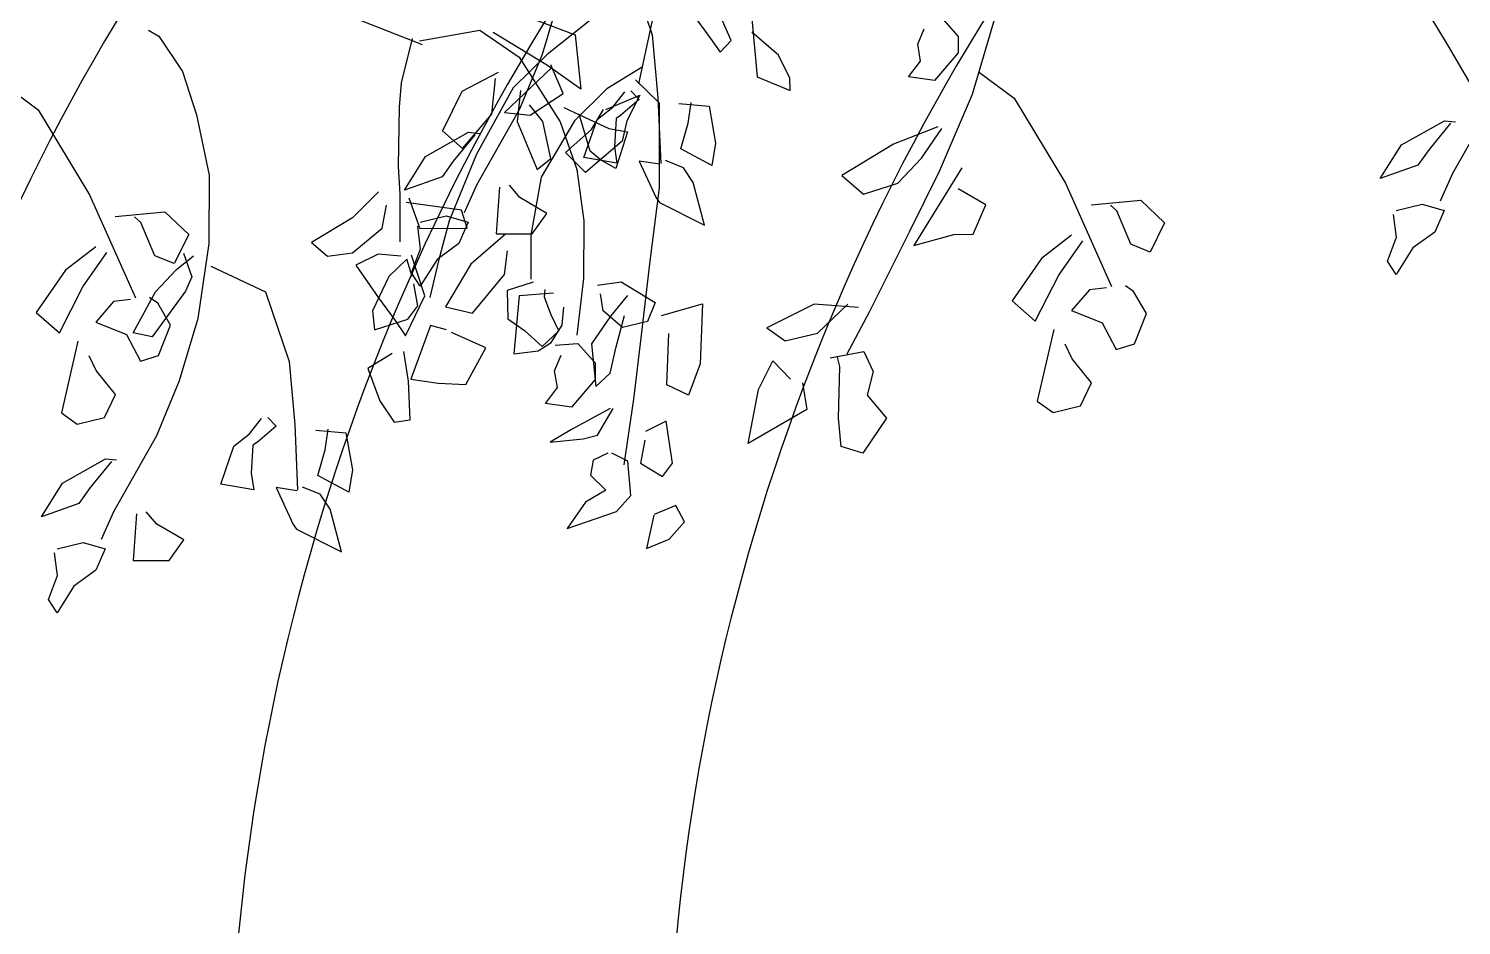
# Model space of a CAD drawing. Extents: x 83.79 to 84.7, y 88.08 to 89.17.
# Drawn here: x 84.0193 to 84.251, y 88.3698 to 88.5149 of the extents above; entities that cross this region are included whole.
import ezdxf

# ---------------------------------------------------------------- set-up
doc = ezdxf.new("R2010")
doc.units = 0
doc.header["$LTSCALE"] = 0.02
doc.header["$MEASUREMENT"] = 0
doc.layers.get('0').update_dxf_attribs({"color": 3, "linetype": 'CONTINUOUS'})

msp = doc.modelspace()

# ---------------------------------------------------------------- linework, layer by layer
at = {"color": 2}
for p, q in [((84.11631, 88.5252), (84.12014, 88.5139)), ((84.10537, 88.52088), (84.10234, 88.51075)), ((84.17613, 88.51869), (84.1719, 88.50425)), ((84.07043, 88.51725), (84.08289, 88.51235)), ((84.11026, 88.51637), (84.10315, 88.51072)), ((84.1204, 88.51745), (84.11792, 88.50599)), ((84.08129, 88.51334), (84.07953, 88.50612)), ((84.08249, 88.51293), (84.09223, 88.51467)), ((84.09223, 88.51467), (84.09862, 88.51027)), ((84.12014, 88.5139), (84.12102, 88.50369)), ((84.10315, 88.51072), (84.09764, 88.50532)), ((84.10234, 88.51075), (84.09866, 88.50186)), ((84.09862, 88.51027), (84.10525, 88.49981)), ((84.11848, 88.50865), (84.11281, 88.50516)), ((84.01522, 88.50593), (84.02081, 88.50178)), ((84.04416, 88.50795), (84.0464, 88.50097)), ((84.07953, 88.50612), (84.07922, 88.50222)), ((84.11744, 88.50665), (84.12128, 88.50292)), ((84.1731, 88.50782), (84.17869, 88.50366)), ((84.09764, 88.50532), (84.09173, 88.49461)), ((84.11281, 88.50516), (84.10754, 88.50001)), ((84.12102, 88.50369), (84.1215, 88.49306)), ((84.1719, 88.50425), (84.16655, 88.49179)), ((84.17869, 88.50366), (84.18699, 88.48988)), ((84.25654, 88.50375), (84.24959, 88.49146)), ((84.02081, 88.50178), (84.02912, 88.488)), ((84.07922, 88.50222), (84.07906, 88.49267)), ((84.09866, 88.50186), (84.09172, 88.48958)), ((84.12128, 88.50292), (84.12128, 88.48913)), ((84.0464, 88.50097), (84.04847, 88.49117)), ((84.10754, 88.50001), (84.10219, 88.49088)), ((84.10525, 88.49981), (84.10796, 88.49209)), ((84.09173, 88.49461), (84.08726, 88.48382)), ((84.07906, 88.49267), (84.0793, 88.4881)), ((84.10796, 88.49209), (84.10908, 88.48378)), ((84.04847, 88.49117), (84.04839, 88.48013)), ((84.10219, 88.49088), (84.10051, 88.48149)), ((84.16655, 88.49179), (84.16168, 88.48199)), ((84.18699, 88.48988), (84.19442, 88.47319)), ((84.24959, 88.49146), (84.2476, 88.48698)), ((84.02912, 88.488), (84.03654, 88.47131)), ((84.0793, 88.4881), (84.0793, 88.48038)), ((84.09172, 88.48958), (84.08972, 88.48509)), ((84.12128, 88.48913), (84.11968, 88.47685)), ((84.10908, 88.48378), (84.109, 88.47449)), ((84.10051, 88.48149), (84.10051, 88.47435)), ((84.16168, 88.48199), (84.15521, 88.46904)), ((84.04839, 88.48013), (84.04664, 88.46801)), ((84.04871, 88.47648), (84.05758, 88.47233)), ((84.08558, 88.47734), (84.08415, 88.47137)), ((84.11968, 88.47685), (84.11832, 88.4653)), ((84.109, 88.47449), (84.10796, 88.46527)), ((84.05758, 88.47233), (84.06141, 88.46103)), ((84.15521, 88.46904), (84.15162, 88.46223)), ((84.04664, 88.46801), (84.0436, 88.45788)), ((84.11832, 88.4653), (84.11712, 88.45493)), ((84.06141, 88.46103), (84.06229, 88.45082)), ((84.0436, 88.45788), (84.03993, 88.449)), ((84.11712, 88.45493), (84.11553, 88.4443)), ((84.06229, 88.45082), (84.06277, 88.44019)), ((84.03993, 88.449), (84.03298, 88.43671)), ((84.03298, 88.43671), (84.03099, 88.43222))]:
    msp.add_line(p, q, dxfattribs=at)
for p, q in [((84.12547, 88.51891), (84.12955, 88.51334)), ((84.10127, 88.51633), (84.10769, 88.51392)), ((84.13289, 88.51301), (84.13149, 88.51617)), ((84.13617, 88.51716), (84.1371, 88.50712)), ((84.16682, 88.51681), (84.16963, 88.51365)), ((84.03865, 88.51467), (84.04033, 88.51368)), ((84.04033, 88.51368), (84.04416, 88.50795)), ((84.10321, 88.50894), (84.09438, 88.51426)), ((84.10769, 88.51392), (84.10856, 88.50512)), ((84.12955, 88.51334), (84.13115, 88.5111)), ((84.13115, 88.5111), (84.13289, 88.51301)), ((84.14058, 88.5106), (84.13623, 88.51434)), ((84.16308, 88.51241), (84.16415, 88.5149)), ((84.16963, 88.51365), (84.16963, 88.511)), ((84.14238, 88.50687), (84.14058, 88.5106)), ((84.16355, 88.50967), (84.16308, 88.51241)), ((84.16963, 88.511), (84.16582, 88.50651)), ((84.10382, 88.50856), (84.09626, 88.50134)), ((84.10856, 88.50512), (84.10321, 88.50894)), ((84.10575, 88.50441), (84.10375, 88.50906)), ((84.16161, 88.50709), (84.16355, 88.50967)), ((84.09519, 88.50782), (84.08931, 88.50474)), ((84.09419, 88.50109), (84.09479, 88.50682)), ((84.1371, 88.50712), (84.14245, 88.50488)), ((84.14245, 88.50488), (84.14238, 88.50687)), ((84.16582, 88.50651), (84.16161, 88.50709)), ((84.08931, 88.50474), (84.08623, 88.49835)), ((84.0988, 88.50488), (84.09826, 88.49989)), ((84.10041, 88.50092), (84.10575, 88.50441)), ((84.11264, 88.50184), (84.11812, 88.50416)), ((84.11374, 88.5022), (84.11568, 88.50469)), ((84.11812, 88.50416), (84.11605, 88.50001)), ((84.11668, 88.50485), (84.11802, 88.50344)), ((84.09626, 88.50134), (84.10041, 88.50092)), ((84.10241, 88.49989), (84.10027, 88.50255)), ((84.10581, 88.50213), (84.1131, 88.49873)), ((84.1103, 88.4986), (84.11224, 88.50184)), ((84.1112, 88.5002), (84.11374, 88.5022)), ((84.11802, 88.50344), (84.11501, 88.50087)), ((84.12444, 88.50278), (84.12932, 88.50236)), ((84.12597, 88.49962), (84.12644, 88.50294)), ((84.12932, 88.50236), (84.13039, 88.49638)), ((84.08944, 88.49553), (84.09419, 88.50109)), ((84.09826, 88.49989), (84.10154, 88.49209)), ((84.10374, 88.49391), (84.10241, 88.49989)), ((84.11009, 88.49508), (84.10829, 88.50106)), ((84.10906, 88.49406), (84.1112, 88.5002)), ((84.11428, 88.50037), (84.11401, 88.4958)), ((84.11501, 88.50087), (84.11428, 88.50037)), ((84.11605, 88.50001), (84.11525, 88.49669)), ((84.12477, 88.49547), (84.12597, 88.49962)), ((84.16632, 88.49901), (84.15917, 88.49619)), ((84.24133, 88.49611), (84.24828, 88.50001)), ((84.24929, 88.4996), (84.24581, 88.49536)), ((84.24828, 88.50001), (84.25009, 88.49984)), ((84.08346, 88.49423), (84.09041, 88.49813)), ((84.08623, 88.49835), (84.08944, 88.49553)), ((84.09141, 88.49771), (84.08794, 88.49348)), ((84.09041, 88.49813), (84.09221, 88.49796)), ((84.10609, 88.49486), (84.1103, 88.4986)), ((84.11525, 88.49669), (84.10936, 88.49162)), ((84.1131, 88.49873), (84.11611, 88.49823)), ((84.11611, 88.49823), (84.11424, 88.49225)), ((84.16371, 88.49395), (84.16699, 88.49876)), ((84.10936, 88.49162), (84.10609, 88.49486)), ((84.11176, 88.49367), (84.11009, 88.49508)), ((84.11401, 88.4958), (84.11441, 88.49315)), ((84.12979, 88.49273), (84.12477, 88.49547)), ((84.13039, 88.49638), (84.12979, 88.49273)), ((84.15917, 88.49619), (84.15081, 88.49113)), ((84.23792, 88.49063), (84.24133, 88.49611)), ((84.24581, 88.49536), (84.244, 88.49279)), ((84.08005, 88.48875), (84.08346, 88.49423)), ((84.08794, 88.49348), (84.08613, 88.4909)), ((84.10154, 88.49209), (84.10374, 88.49391)), ((84.11441, 88.49315), (84.10906, 88.49406)), ((84.11424, 88.49225), (84.11176, 88.49367)), ((84.11802, 88.49348), (84.12076, 88.4875)), ((84.12136, 88.49298), (84.11802, 88.49348)), ((84.12517, 88.4924), (84.1223, 88.49356)), ((84.12678, 88.48999), (84.12517, 88.4924)), ((84.15984, 88.48988), (84.16371, 88.49395)), ((84.1702, 88.49237), (84.16244, 88.47983)), ((84.244, 88.49279), (84.23792, 88.49063)), ((84.08613, 88.4909), (84.08005, 88.48875)), ((84.12858, 88.4831), (84.12678, 88.48999)), ((84.15081, 88.49113), (84.15429, 88.48814)), ((84.15429, 88.48814), (84.15984, 88.48988)), ((84.07586, 88.48852), (84.07165, 88.48428)), ((84.08074, 88.48752), (84.08255, 88.48254)), ((84.09542, 88.48924), (84.09489, 88.48169)), ((84.0987, 88.48758), (84.09703, 88.48958)), ((84.10311, 88.48501), (84.0987, 88.48758)), ((84.12076, 88.4875), (84.1213, 88.48675)), ((84.17408, 88.48639), (84.1696, 88.48897)), ((84.03325, 88.48451), (84.04127, 88.48526)), ((84.04127, 88.48526), (84.04515, 88.4816)), ((84.07647, 88.48262), (84.07714, 88.48636)), ((84.0893, 88.48553), (84.08034, 88.48677)), ((84.09017, 88.48262), (84.0893, 88.48553)), ((84.1213, 88.48675), (84.12858, 88.4831)), ((84.17207, 88.48166), (84.17408, 88.48639)), ((84.19112, 88.48639), (84.19915, 88.48714)), ((84.19527, 88.4854), (84.19427, 88.48631)), ((84.19754, 88.48), (84.19527, 88.4854)), ((84.19915, 88.48714), (84.20302, 88.48349)), ((84.24046, 88.48548), (84.24467, 88.48648)), ((84.24467, 88.48648), (84.24822, 88.48548)), ((84.24822, 88.48548), (84.24675, 88.48199)), ((84.0374, 88.48351), (84.03639, 88.48443)), ((84.03967, 88.47812), (84.0374, 88.48351)), ((84.07165, 88.48428), (84.06503, 88.4803)), ((84.08265, 88.47928), (84.08219, 88.48293)), ((84.08259, 88.4836), (84.0868, 88.48459)), ((84.08726, 88.48382), (84.08558, 88.47734)), ((84.0868, 88.48459), (84.09034, 88.4836)), ((84.09034, 88.4836), (84.08887, 88.48011)), ((84.1007, 88.48169), (84.10311, 88.48501)), ((84.20302, 88.48349), (84.20068, 88.47875)), ((84.24053, 88.48116), (84.24006, 88.48482)), ((84.04515, 88.4816), (84.04281, 88.47687)), ((84.07165, 88.47864), (84.07647, 88.48262)), ((84.08255, 88.48254), (84.09017, 88.48262)), ((84.09639, 88.48166), (84.09078, 88.47676)), ((84.09489, 88.48169), (84.1007, 88.48169)), ((84.16244, 88.47983), (84.16893, 88.48158)), ((84.16893, 88.48158), (84.17207, 88.48166)), ((84.18798, 88.48149), (84.1831, 88.47768)), ((84.18591, 88.47502), (84.18979, 88.48058)), ((84.23906, 88.47726), (84.24053, 88.48116)), ((84.24675, 88.48199), (84.2432, 88.47942)), ((84.03011, 88.47961), (84.02523, 88.47579)), ((84.02804, 88.47314), (84.03191, 88.4787)), ((84.04281, 88.47687), (84.03967, 88.47812)), ((84.04317, 88.4759), (84.04591, 88.47814)), ((84.04431, 88.47855), (84.04565, 88.47473)), ((84.06503, 88.4803), (84.06758, 88.47806)), ((84.06758, 88.47806), (84.07165, 88.47864)), ((84.0758, 88.47839), (84.07219, 88.47664)), ((84.07947, 88.47806), (84.0758, 88.47839)), ((84.08118, 88.47538), (84.08265, 88.47928)), ((84.08195, 88.4759), (84.08121, 88.47822)), ((84.08887, 88.48011), (84.08533, 88.47754)), ((84.09626, 88.4751), (84.09673, 88.47892)), ((84.20068, 88.47875), (84.19754, 88.48)), ((84.2432, 88.47942), (84.24046, 88.4751)), ((84.02523, 88.47579), (84.02048, 88.46898)), ((84.03976, 88.47233), (84.04317, 88.4759)), ((84.07219, 88.47664), (84.07586, 88.47133)), ((84.08042, 88.47759), (84.07754, 88.47477)), ((84.08129, 88.47477), (84.08042, 88.47759)), ((84.08335, 88.47166), (84.08195, 88.4759)), ((84.08533, 88.47754), (84.08259, 88.47322)), ((84.09078, 88.47676), (84.0867, 88.46987)), ((84.1831, 88.47768), (84.17836, 88.47087)), ((84.24046, 88.4751), (84.23906, 88.47726)), ((84.04565, 88.47473), (84.04464, 88.47241)), ((84.07754, 88.47477), (84.07487, 88.46921)), ((84.08259, 88.47322), (84.08118, 88.47538)), ((84.08222, 88.47004), (84.08155, 88.47361)), ((84.09105, 88.46887), (84.09626, 88.4751)), ((84.10087, 88.47386), (84.09666, 88.47253)), ((84.1113, 88.47341), (84.11511, 88.4739)), ((84.11511, 88.4739), (84.12059, 88.47058)), ((84.1821, 88.46755), (84.18591, 88.47502)), ((84.02423, 88.46566), (84.02804, 88.47314)), ((84.03615, 88.46568), (84.03976, 88.47233)), ((84.04014, 88.47048), (84.0388, 88.47139)), ((84.04464, 88.47241), (84.03923, 88.46502)), ((84.07586, 88.47133), (84.07854, 88.46768)), ((84.08021, 88.46519), (84.08335, 88.47166)), ((84.09666, 88.47253), (84.0968, 88.46796)), ((84.09859, 88.47166), (84.09773, 88.46228)), ((84.10414, 88.47208), (84.09859, 88.47166)), ((84.10268, 88.47145), (84.10281, 88.47269)), ((84.10375, 88.46871), (84.10268, 88.47145)), ((84.11217, 88.46925), (84.11176, 88.47199)), ((84.11612, 88.4717), (84.11338, 88.46838)), ((84.19086, 88.47261), (84.18798, 88.46929)), ((84.1936, 88.47294), (84.19086, 88.47261)), ((84.19801, 88.47236), (84.19667, 88.47327)), ((84.20008, 88.46879), (84.19801, 88.47236)), ((84.02048, 88.46898), (84.02423, 88.46566)), ((84.03298, 88.47073), (84.03011, 88.46741)), ((84.03572, 88.47106), (84.03298, 88.47073)), ((84.04221, 88.46691), (84.04014, 88.47048)), ((84.07487, 88.46921), (84.0752, 88.46613)), ((84.08062, 88.46788), (84.08222, 88.47004)), ((84.0867, 88.46987), (84.09105, 88.46887)), ((84.10555, 88.46693), (84.10581, 88.46984)), ((84.11531, 88.46651), (84.11217, 88.46925)), ((84.12059, 88.47058), (84.11939, 88.46751)), ((84.12166, 88.46846), (84.12828, 88.47037)), ((84.12828, 88.47037), (84.12788, 88.46065)), ((84.14633, 88.47029), (84.13865, 88.46647)), ((84.15349, 88.46979), (84.14633, 88.47029)), ((84.14687, 88.46564), (84.15175, 88.47029)), ((84.17836, 88.47087), (84.1821, 88.46755)), ((84.18798, 88.46929), (84.19293, 88.4673)), ((84.03011, 88.46741), (84.03506, 88.46541)), ((84.04027, 88.46201), (84.04221, 88.46691)), ((84.0752, 88.46613), (84.08062, 88.46788)), ((84.07854, 88.46768), (84.08021, 88.46519)), ((84.08429, 88.46688), (84.08109, 88.45816)), ((84.08683, 88.46613), (84.08429, 88.46688)), ((84.0968, 88.46796), (84.09947, 88.46605)), ((84.10502, 88.46597), (84.10375, 88.46871)), ((84.10381, 88.46411), (84.10555, 88.46693)), ((84.11338, 88.46838), (84.1103, 88.46389)), ((84.11431, 88.46339), (84.11565, 88.46846)), ((84.11939, 88.46751), (84.11531, 88.46651)), ((84.19293, 88.4673), (84.1952, 88.46298)), ((84.19814, 88.46389), (84.20008, 88.46879)), ((84.02723, 88.46433), (84.02456, 88.45271)), ((84.03506, 88.46541), (84.03733, 88.4611)), ((84.03923, 88.46502), (84.03615, 88.46568)), ((84.09319, 88.46323), (84.08764, 88.46572)), ((84.09947, 88.46605), (84.10234, 88.46348)), ((84.10234, 88.46348), (84.10502, 88.46597)), ((84.12247, 88.45725), (84.1228, 88.46555)), ((84.13865, 88.46647), (84.14165, 88.46439)), ((84.14165, 88.46439), (84.14687, 88.46564)), ((84.18511, 88.46622), (84.18243, 88.45459)), ((84.03017, 88.4596), (84.02904, 88.46193)), ((84.03733, 88.4611), (84.04027, 88.46201)), ((84.07808, 88.46232), (84.07413, 88.45991)), ((84.08068, 88.45783), (84.07995, 88.46265)), ((84.08998, 88.45733), (84.09319, 88.46323)), ((84.09773, 88.46228), (84.10167, 88.46278)), ((84.10167, 88.46278), (84.10381, 88.46411)), ((84.10434, 88.45954), (84.10541, 88.46203)), ((84.10441, 88.46369), (84.10809, 88.46394)), ((84.10809, 88.46394), (84.1109, 88.46079)), ((84.1103, 88.46389), (84.11103, 88.457)), ((84.11331, 88.45916), (84.11431, 88.46339)), ((84.14894, 88.46165), (84.15436, 88.46265)), ((84.15436, 88.46265), (84.15589, 88.45941)), ((84.18805, 88.46148), (84.18691, 88.46381)), ((84.1952, 88.46298), (84.19814, 88.46389)), ((84.03332, 88.4557), (84.03017, 88.4596)), ((84.07413, 88.45991), (84.07607, 88.45468)), ((84.1109, 88.46079), (84.1109, 88.45813)), ((84.12788, 88.46065), (84.12601, 88.45559)), ((84.13731, 88.4565), (84.13965, 88.46115)), ((84.13965, 88.46115), (84.14252, 88.45816)), ((84.15048, 88.46024), (84.15008, 88.46173)), ((84.15028, 88.45185), (84.15048, 88.46024)), ((84.19119, 88.45758), (84.18805, 88.46148)), ((84.08095, 88.4516), (84.08068, 88.45783)), ((84.08109, 88.45816), (84.0855, 88.4575)), ((84.0855, 88.4575), (84.08998, 88.45733)), ((84.10481, 88.4568), (84.10434, 88.45954)), ((84.1109, 88.45813), (84.10709, 88.45365)), ((84.11103, 88.457), (84.11331, 88.45916)), ((84.12601, 88.45559), (84.12247, 88.45725)), ((84.14446, 88.45758), (84.14513, 88.45326)), ((84.15589, 88.45941), (84.15489, 88.45559)), ((84.18939, 88.45385), (84.19119, 88.45758)), ((84.03151, 88.45196), (84.03332, 88.4557)), ((84.10287, 88.45423), (84.10481, 88.4568)), ((84.13564, 88.44778), (84.13731, 88.4565)), ((84.15489, 88.45559), (84.15803, 88.45185)), ((84.02456, 88.45271), (84.0271, 88.45088)), ((84.07607, 88.45468), (84.07841, 88.45119)), ((84.10709, 88.45365), (84.10287, 88.45423)), ((84.11331, 88.45343), (84.10709, 88.45003)), ((84.1113, 88.44911), (84.11384, 88.45343)), ((84.14513, 88.45326), (84.13564, 88.44778)), ((84.18243, 88.45459), (84.18497, 88.45277)), ((84.18497, 88.45277), (84.18939, 88.45385)), ((84.0271, 88.45088), (84.03151, 88.45196)), ((84.05501, 88.44933), (84.05695, 88.45182)), ((84.05929, 88.45057), (84.05628, 88.448)), ((84.05795, 88.45198), (84.05929, 88.45057)), ((84.07841, 88.45119), (84.08095, 88.4516)), ((84.1224, 88.45135), (84.11906, 88.44969)), ((84.1234, 88.44455), (84.1224, 88.45135)), ((84.15068, 88.44729), (84.15028, 88.45185)), ((84.15803, 88.45185), (84.15422, 88.44621)), ((84.05247, 88.44733), (84.05501, 88.44933)), ((84.05628, 88.448), (84.05554, 88.4475)), ((84.0657, 88.44991), (84.07058, 88.44949)), ((84.06724, 88.44675), (84.06771, 88.45007)), ((84.07058, 88.44949), (84.07165, 88.44352)), ((84.10709, 88.45003), (84.10361, 88.44795)), ((84.10361, 88.44795), (84.10896, 88.44853)), ((84.10896, 88.44853), (84.1113, 88.44911)), ((84.11892, 88.44828), (84.11826, 88.44455)), ((84.05033, 88.44119), (84.05247, 88.44733)), ((84.05554, 88.4475), (84.05527, 88.44293)), ((84.06604, 88.4426), (84.06724, 88.44675)), ((84.11297, 88.44621), (84.11057, 88.44504)), ((84.11618, 88.44488), (84.11358, 88.44621)), ((84.15422, 88.44621), (84.15068, 88.44729)), ((84.02472, 88.44136), (84.03168, 88.44526)), ((84.03268, 88.44484), (84.0292, 88.44061)), ((84.03168, 88.44526), (84.03348, 88.44509)), ((84.07165, 88.44352), (84.07105, 88.43986)), ((84.11057, 88.44504), (84.11017, 88.44264)), ((84.11665, 88.43932), (84.11618, 88.44488)), ((84.11826, 88.44455), (84.1218, 88.44239)), ((84.1218, 88.44239), (84.1234, 88.44455)), ((84.02131, 88.43588), (84.02472, 88.44136)), ((84.05568, 88.44028), (84.05033, 88.44119)), ((84.05527, 88.44293), (84.05568, 88.44028)), ((84.07105, 88.43986), (84.06604, 88.4426)), ((84.11017, 88.44264), (84.11264, 88.44023)), ((84.0292, 88.44061), (84.0274, 88.43804)), ((84.05929, 88.44061), (84.06203, 88.43463)), ((84.06263, 88.44011), (84.05929, 88.44061)), ((84.06644, 88.43953), (84.06356, 88.44069)), ((84.06804, 88.43712), (84.06644, 88.43953)), ((84.11264, 88.44023), (84.10936, 88.43824)), ((84.11438, 88.43674), (84.11665, 88.43932)), ((84.0274, 88.43804), (84.02131, 88.43588)), ((84.03997, 88.43471), (84.03829, 88.43671)), ((84.06985, 88.43023), (84.06804, 88.43712)), ((84.10936, 88.43824), (84.10636, 88.434)), ((84.10636, 88.434), (84.11438, 88.43674)), ((84.12394, 88.43774), (84.12046, 88.43624)), ((84.12534, 88.43508), (84.12394, 88.43774)), ((84.03669, 88.43637), (84.03615, 88.42882)), ((84.04438, 88.43214), (84.03997, 88.43471)), ((84.06203, 88.43463), (84.06256, 88.43388)), ((84.12039, 88.43616), (84.11919, 88.43076)), ((84.12287, 88.43226), (84.12534, 88.43508)), ((84.04197, 88.42882), (84.04438, 88.43214)), ((84.06256, 88.43388), (84.06985, 88.43023)), ((84.11919, 88.43076), (84.12287, 88.43226)), ((84.02392, 88.42641), (84.02345, 88.43006)), ((84.02385, 88.43073), (84.02807, 88.43173)), ((84.02807, 88.43173), (84.03161, 88.43073)), ((84.03161, 88.43073), (84.03014, 88.42724)), ((84.03014, 88.42724), (84.02659, 88.42467)), ((84.03615, 88.42882), (84.04197, 88.42882)), ((84.02245, 88.42251), (84.02392, 88.42641)), ((84.02385, 88.42035), (84.02245, 88.42251)), ((84.02659, 88.42467), (84.02385, 88.42035))]:
    msp.add_line(p, q)
at = {"color": 1, "linetype": 'Continuous'}
for centre, start, end in [((84.32827, 88.33968), 141.7483, 218.2517), ((84.39522, 88.33574), 141.7483, 218.2517), ((84.46611, 88.33574), 141.7483, 218.2517), ((83.95407, 88.33574), 321.7483, 38.2517)]:
    msp.add_arc(centre, 0.34357, start, end, dxfattribs=at)

doc.saveas('drawing.dxf')
